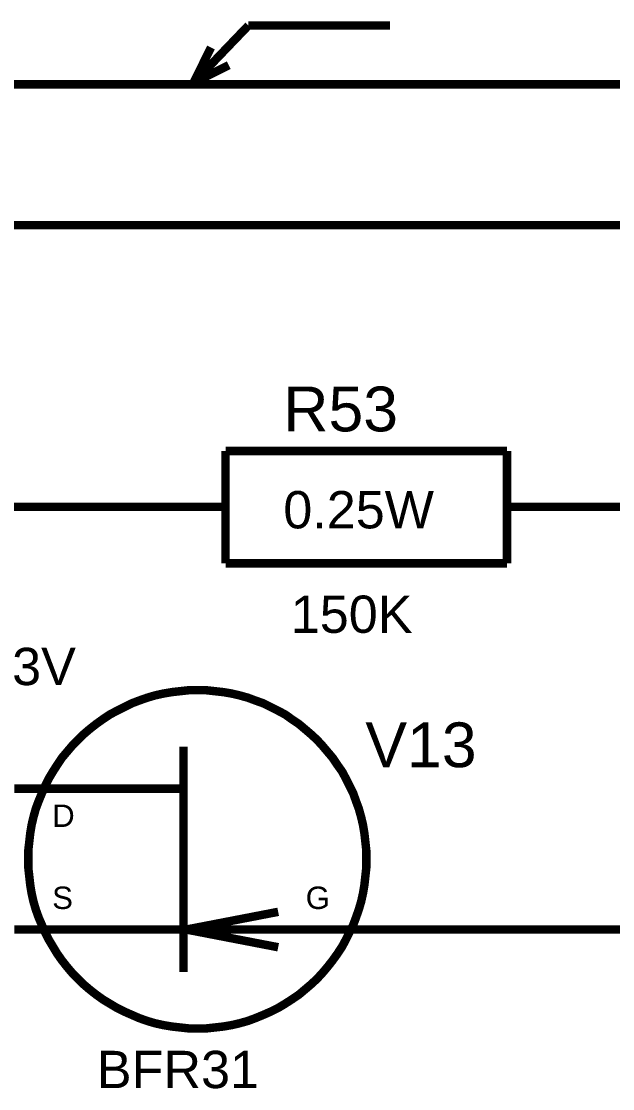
# Model space of a CAD drawing. Header units: millimetres. Extents: x -2024 to 917, y -725 to 13.
# Drawn here: x 359.88 to 380.87, y -191.93 to -154.04 of the extents above; entities that cross this region are included whole.
import ezdxf

# ---------------------------------------------------------------- set-up
doc = ezdxf.new("R2010")
doc.units = ezdxf.units.MM
doc.layers.add('Sheet', color=255, linetype='Continuous')
doc.styles.get("Standard").update_dxf_attribs({"font": 'arial.ttf'})

msp = doc.modelspace()

# ---------------------------------------------------------------- linework, layer by layer
at = {"layer": 'Sheet', "const_width": 0.3}
for points in [[(365.985, -156.231), (367.938, -154.195)], [(367.938, -154.195), (372.969, -154.195)], [(365.985, -156.231), (366.613, -154.973)], [(365.985, -156.231), (367.242, -155.602)], [(319.658, -191.287), (327.139, -191.287), (327.139, -156.281), (389.619, -156.281)], [(337.136, -166.283), (337.136, -161.282), (412.112, -161.282), (432.089, -161.282), (452.083, -161.282), (479.575, -161.282), (557.034, -161.282)], [(367.127, -169.296), (367.127, -173.287)], [(367.127, -169.296), (377.123, -169.296)], [(377.123, -169.296), (377.123, -173.287)], [(359.132, -171.283), (362.128, -171.283)], [(362.128, -171.283), (364.627, -171.283)], [(367.127, -171.283), (364.627, -171.283)], [(374.624, -186.286), (382.122, -186.286), (382.122, -171.283), (379.623, -171.283)], [(377.123, -171.283), (379.623, -171.283)], [(367.127, -173.287), (377.123, -173.287)], [(360.125, -183.785), (360.125, -183.471), (360.159, -183.173), (360.192, -182.875), (360.241, -182.577), (360.307, -182.295), (360.39, -181.997), (360.49, -181.732), (360.605, -181.451), (360.721, -181.186), (360.854, -180.921), (361.003, -180.672), (361.152, -180.441), (361.317, -180.192), (361.499, -179.977), (361.681, -179.762), (361.896, -179.546), (362.095, -179.348), (362.31, -179.165), (362.542, -178.983), (362.774, -178.818), (363.022, -178.652), (363.27, -178.52), (363.535, -178.387), (363.8, -178.255), (364.065, -178.155), (364.346, -178.056), (364.627, -177.973), (364.925, -177.907), (365.223, -177.857), (365.521, -177.824), (365.819, -177.791), (366.133, -177.791)], [(366.133, -177.791), (365.819, -177.791), (365.521, -177.824), (365.223, -177.857), (364.925, -177.907), (364.627, -177.973), (364.346, -178.056), (364.065, -178.155), (363.8, -178.255), (363.535, -178.387), (363.27, -178.52), (363.022, -178.652), (362.774, -178.818), (362.542, -178.983), (362.31, -179.165), (362.095, -179.348), (361.896, -179.546), (361.681, -179.762), (361.499, -179.977), (361.317, -180.192), (361.152, -180.441), (361.003, -180.672), (360.854, -180.921), (360.721, -181.186), (360.605, -181.451), (360.49, -181.732), (360.39, -181.997), (360.307, -182.295), (360.241, -182.577), (360.192, -182.875), (360.159, -183.173), (360.125, -183.471), (360.125, -183.785)], [(366.133, -177.791), (366.133, -177.791)], [(366.133, -177.791), (366.448, -177.791), (366.746, -177.824), (367.044, -177.857), (367.342, -177.907), (367.623, -177.973), (367.921, -178.056), (368.186, -178.155), (368.467, -178.255), (368.732, -178.387), (368.997, -178.52), (369.245, -178.652), (369.477, -178.818), (369.725, -178.983), (369.94, -179.165), (370.155, -179.348), (370.371, -179.546), (370.569, -179.762), (370.751, -179.977), (370.933, -180.192), (371.099, -180.441), (371.264, -180.672), (371.397, -180.921), (371.529, -181.186), (371.662, -181.451), (371.761, -181.732), (371.86, -181.997), (371.943, -182.295), (372.009, -182.577), (372.059, -182.875), (372.092, -183.173), (372.125, -183.471), (372.125, -183.785)], [(372.125, -183.785), (372.125, -183.471), (372.092, -183.173), (372.059, -182.875), (372.009, -182.577), (371.943, -182.295), (371.86, -181.997), (371.761, -181.732), (371.662, -181.451), (371.529, -181.186), (371.397, -180.921), (371.264, -180.672), (371.099, -180.441), (370.933, -180.192), (370.751, -179.977), (370.569, -179.762), (370.371, -179.546), (370.155, -179.348), (369.94, -179.165), (369.725, -178.983), (369.477, -178.818), (369.245, -178.652), (368.997, -178.52), (368.732, -178.387), (368.467, -178.255), (368.186, -178.155), (367.921, -178.056), (367.623, -177.973), (367.342, -177.907), (367.044, -177.857), (366.746, -177.824), (366.448, -177.791), (366.133, -177.791)], [(365.637, -179.795), (365.637, -187.793)], [(362.128, -181.285), (359.629, -181.285)], [(362.128, -181.285), (365.488, -181.285)], [(366.133, -189.796), (365.819, -189.796), (365.521, -189.763), (365.223, -189.73), (364.925, -189.68), (364.627, -189.614), (364.346, -189.531), (364.065, -189.432), (363.8, -189.316), (363.535, -189.2), (363.27, -189.068), (363.022, -188.919), (362.774, -188.77), (362.542, -188.604), (362.31, -188.422), (362.095, -188.24), (361.896, -188.041), (361.681, -187.826), (361.499, -187.611), (361.317, -187.379), (361.152, -187.147), (361.003, -186.898), (360.854, -186.65), (360.721, -186.385), (360.605, -186.12), (360.49, -185.855), (360.39, -185.574), (360.307, -185.292), (360.241, -184.994), (360.192, -184.696), (360.159, -184.398), (360.125, -184.1), (360.125, -183.785)], [(360.125, -183.785), (360.125, -183.785)], [(360.125, -183.785), (360.125, -184.1), (360.159, -184.398), (360.192, -184.696), (360.241, -184.994), (360.307, -185.292), (360.39, -185.574), (360.49, -185.855), (360.605, -186.12), (360.721, -186.385), (360.854, -186.65), (361.003, -186.898), (361.152, -187.147), (361.317, -187.379), (361.499, -187.611), (361.681, -187.826), (361.896, -188.041), (362.095, -188.24), (362.31, -188.422), (362.542, -188.604), (362.774, -188.77), (363.022, -188.919), (363.27, -189.068), (363.535, -189.2), (363.8, -189.316), (364.065, -189.432), (364.346, -189.531), (364.627, -189.614), (364.925, -189.68), (365.223, -189.73), (365.521, -189.763), (365.819, -189.796), (366.133, -189.796)], [(372.125, -183.785), (372.125, -184.1), (372.092, -184.398), (372.059, -184.696), (372.009, -184.994), (371.943, -185.292), (371.86, -185.574), (371.761, -185.855), (371.662, -186.12), (371.529, -186.385), (371.397, -186.65), (371.264, -186.898), (371.099, -187.147), (370.933, -187.379), (370.751, -187.611), (370.569, -187.826), (370.371, -188.041), (370.155, -188.24), (369.94, -188.422), (369.725, -188.604), (369.477, -188.77), (369.245, -188.919), (368.997, -189.068), (368.732, -189.2), (368.467, -189.316), (368.186, -189.432), (367.921, -189.531), (367.623, -189.614), (367.342, -189.68), (367.044, -189.73), (366.746, -189.763), (366.448, -189.796), (366.133, -189.796)], [(366.133, -189.796), (366.448, -189.796), (366.746, -189.763), (367.044, -189.73), (367.342, -189.68), (367.623, -189.614), (367.921, -189.531), (368.186, -189.432), (368.467, -189.316), (368.732, -189.2), (368.997, -189.068), (369.245, -188.919), (369.477, -188.77), (369.725, -188.604), (369.94, -188.422), (370.155, -188.24), (370.371, -188.041), (370.569, -187.826), (370.751, -187.611), (370.933, -187.379), (371.099, -187.147), (371.264, -186.898), (371.397, -186.65), (371.529, -186.385), (371.662, -186.12), (371.761, -185.855), (371.86, -185.574), (371.943, -185.292), (372.009, -184.994), (372.059, -184.696), (372.092, -184.398), (372.125, -184.1), (372.125, -183.785)], [(372.125, -183.785), (372.125, -183.785), (372.125, -183.785), (372.125, -183.785), (372.125, -183.785), (372.125, -183.785), (372.125, -183.785), (372.125, -183.785), (372.125, -183.785), (372.125, -183.785), (372.125, -183.785), (372.125, -183.785), (372.125, -183.785), (372.125, -183.785), (372.125, -183.785), (372.125, -183.785), (372.125, -183.785), (372.125, -183.785), (372.125, -183.785), (372.125, -183.785), (372.125, -183.785), (372.125, -183.785), (372.125, -183.785), (372.125, -183.785), (372.125, -183.785), (372.125, -183.785), (372.125, -183.785), (372.125, -183.785), (372.125, -183.785), (372.125, -183.785), (372.125, -183.785), (372.125, -183.785), (372.125, -183.785)], [(372.125, -183.785), (372.125, -183.785)], [(365.736, -186.286), (368.997, -185.657)], [(362.128, -186.286), (359.629, -186.286)], [(362.128, -186.286), (365.736, -186.286)], [(372.125, -186.286), (365.736, -186.286)], [(365.736, -186.286), (368.997, -186.915)], [(372.125, -186.286), (374.624, -186.286)], [(366.133, -189.796), (366.133, -189.796)]]:
    msp.add_lwpolyline(points, dxfattribs=at)

# ---------------------------------------------------------------- texts
at = {"layer": 'Sheet'}
for s, height, p in [('R53', 1.5897, (369.179, -168.601)), ('0.25W', 1.3247, (369.179, -172.045)), ('150K', 1.3247, (369.444, -175.754)), ('100nF/63V', 1.3247, (352.76, -177.609)), ('V13', 1.5897, (372.092, -180.523)), ('D', 0.795, (360.97, -182.643)), ('S', 0.795, (360.97, -185.557)), ('G', 0.795, (369.973, -185.557)), ('BFR31', 1.3247, (362.558, -191.916))]:
    msp.add_text(s, height=height, dxfattribs=at).set_placement(p)

doc.saveas('drawing.dxf')
